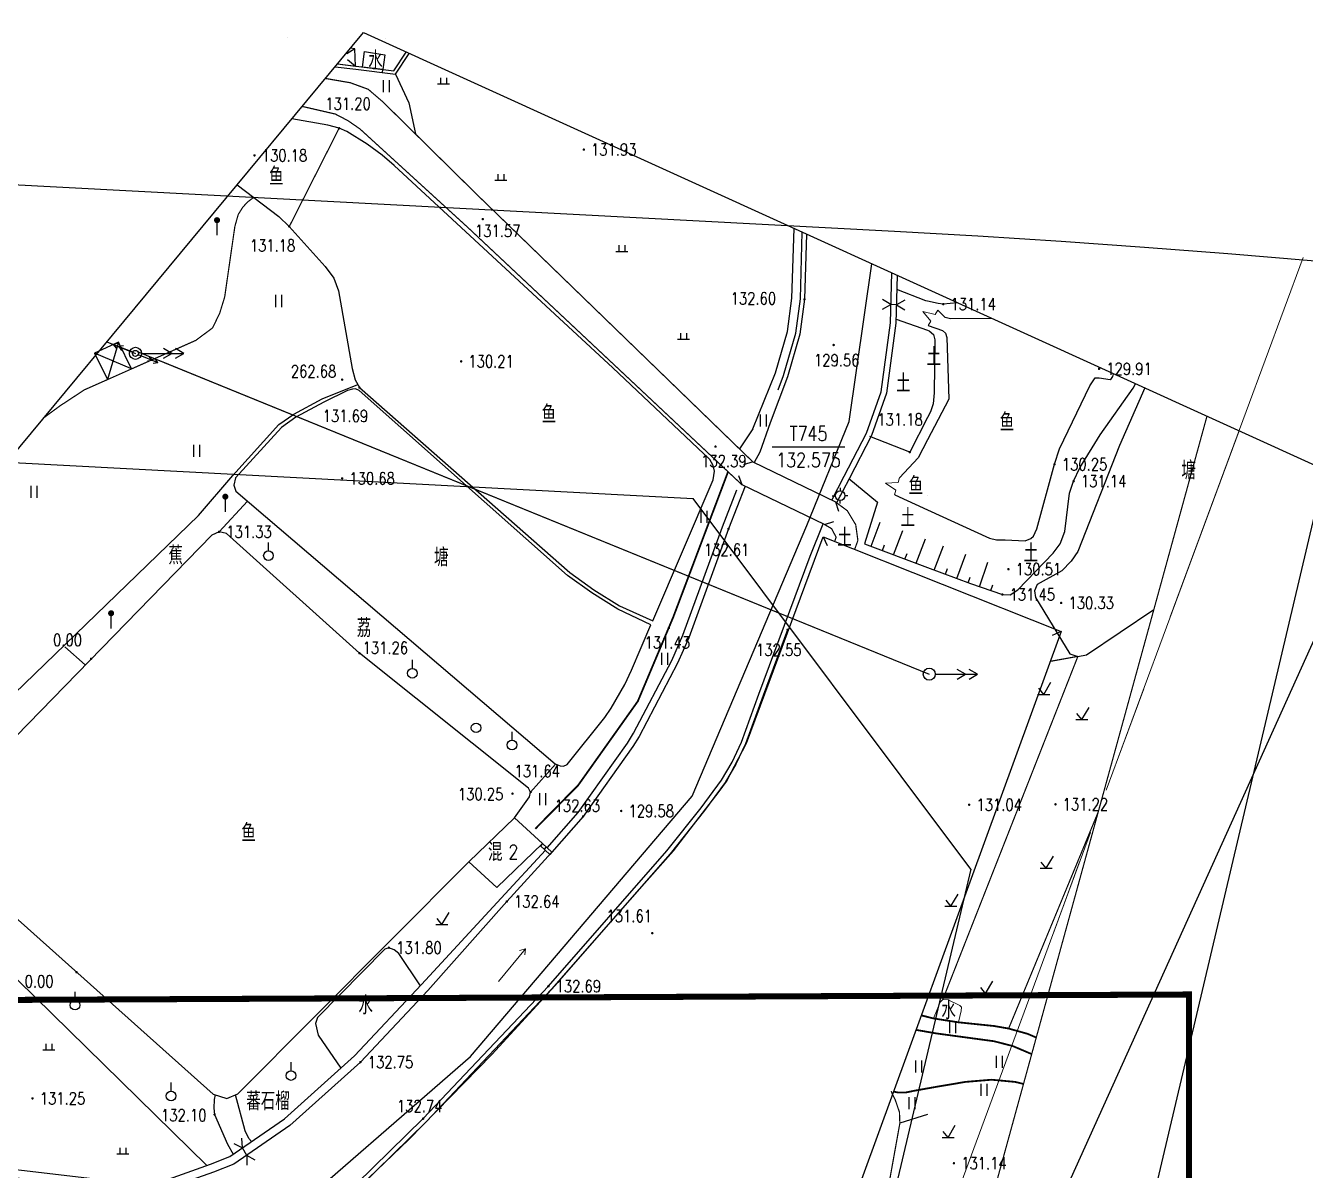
# Model space of a CAD drawing. Extents: x 529262 to 576451, y 2694391 to 2717535.
# Drawn here: x 567540.2 to 567646.3, y 2709810.1 to 2709905 of the extents above; entities that cross this region are included whole.
import ezdxf
from ezdxf.enums import TextEntityAlignment as Align
from ezdxf.xclip import XClip

# ---------------------------------------------------------------- set-up
doc = ezdxf.new("R2010")
doc.units = 0
doc.header["$XCLIPFRAME"] = 0
for name, pattern in [('CENTER', [50.8, 31.75, -6.35, 6.35, -6.35]), ('X2', [10, 8, -2]), ('X3', [5, 4, -1]), ('X5', [3, 2, -1])]:
    doc.linetypes.add(name, pattern=pattern)
for name, color, linetype in [('DLDW', 8, 'Continuous'), ('DLSS', 4, 'Continuous'), ('DMTZ', 8, 'Continuous'), ('GCD', 8, 'Continuous'), ('GXYZ', 8, 'Continuous'), ('JMD', 8, 'Continuous'), ('KZD', 8, 'Continuous'), ('PP-COM', 7, 'Continuous'), ('RD-中线', 40, 'Continuous'), ('RD-红线', 7, 'Continuous'), ('ZBTZ', 8, 'Continuous'), ('ZJ', 7, 'Continuous')]:
    doc.layers.add(name, color=color, linetype=linetype)
doc.layers.add('SXSS', color=5, linetype='Continuous', lineweight=0)
doc.layers.add('规划路中', color=40, linetype='CENTER', lineweight=20)
doc.styles.add('HZ', font='rs.shx', dxfattribs={"width": 0.8, "bigfont": 'hztxt.shx'})
doc.styles.add('romant', font='romant.shx', dxfattribs={"width": 0.8})
doc.linetypes.add('10421', pattern='A,2,[150,AAA.SHX,S=0.5,R=0,X=0,Y=0.5],1e-11', length=2)
doc.linetypes.add('10422', pattern='A,0.75,[150,AAA.SHX,S=0.5,R=0,X=0,Y=0.5],1.5,[177,AAA.SHX,S=1,R=0,X=0,Y=0.4],0.75', length=3)
doc.linetypes.add('1161', pattern='A,0,[149,AAA.SHX,S=0.15,R=0,X=0,Y=0],-1.6', length=1.6)
doc.linetypes.add('732', pattern='A,9,-0.5,[162,AAA.SHX,S=1,R=0,X=0,Y=0],-0.5', length=10)
doc.linetypes.add('8462', pattern='A,2,[157,AAA.SHX,S=1,R=0,X=0,Y=0.5],1e-09', length=2)

# ---------------------------------------------------------------- blocks, each defined once
blk = doc.blocks.new('A$C19FD0107')
at = {"layer": 'RD-中线', "color": 8, "linetype": 'Continuous', "flags": 128}
for points in [[(-3183.26, 15991.57), (-3211.18, 15883.29, -0.025442), (-3226.37, 15834.75), (-3324.59, 15569.07, 0.030568), (-3342.23, 15510.6), (-3465.22, 14989.72, 0.057212), (-3473.25, 14921.76), (-3473.95, 14706.86)], [(-3764.95, 15517.41), (-3385.74, 15497.32, -0.013851), (-3330.53, 15492.86), (-2990.5, 15455.88, -0.048162), (-2934.05, 15444.17), (-2723.74, 15379.52, -0.000234), (-2399.65, 15276.1), (-2115.31, 15190.07, 0.03539), (-2032.58, 15171.3), (-1765.49, 15130.31)], [(-4490.73, 14139.44, 0), (-4490.29, 14139.42)], [(-3818.25, 14086.17, 0), (-3817.74, 14086.17)]]:
    blk.add_lwpolyline(points, format="xyb", dxfattribs=at)
at = {"layer": 'RD-红线', "color": 8, "linetype": 'Continuous', "flags": 128}
for points in [[(-3482.32, 15479.4), (-3402.43, 15475.17)], [(-3379.42, 15444.46), (-3410.85, 15311.37)]]:
    blk.add_lwpolyline(points, dxfattribs=at)
at = {"layer": 'RD-红线', "color": 8}
blk.add_lwpolyline([(-3379.42, 15444.46), (-3402.43, 15475.17, 0.467654)], format="xyb", dxfattribs=at)
blk = doc.blocks.new('GC200')
at = {"linetype": 'Continuous', "const_width": 0.2, "flags": 128}
blk.add_lwpolyline([(-0.1, 0, 1), (0.1, 0, 1)], format="xyb", close=True, dxfattribs=at)
blk = doc.blocks.new('gc192')
at = {"linetype": 'Continuous'}
for p, q in [((-1.5, 0), (-0.65, 0)), ((-0.65, 0), (0, 2)), ((0, 2), (0.66, 0)), ((0.66, 0), (1.51, 0))]:
    blk.add_line(p, q, dxfattribs=at)
blk = doc.blocks.new('gc119')
at = {"color": 8}
for p, q in [((-1, 0), (1, 0)), ((-0.5, 1), (-0.5, 0)), ((0.5, 1), (0.5, 0))]:
    blk.add_line(p, q, dxfattribs=at)
blk = doc.blocks.new('gc086')
at = {"color": 8}
for p, q in [((0, 0), (7, 0)), ((7, 0), (6.18, 0.57)), ((7, 0), (6.18, -0.57))]:
    blk.add_line(p, q, dxfattribs=at)
blk = doc.blocks.new('gc125')
at = {"color": 8}
blk.add_line((0, 0.8), (0, 2.2), dxfattribs=at)
blk.add_circle((0, 0), 0.8, dxfattribs=at)
blk = doc.blocks.new('gc165')
at = {"color": 8}
blk.add_line((0, 0), (0, 2), dxfattribs=at)
at = {"color": 8, "const_width": 0.5}
blk.add_lwpolyline([(-0.25, 2.5, 1), (0.25, 2.5, 1)], format="xyb", close=True, dxfattribs=at)
blk = doc.blocks.new('gc037')
for p, q in [((0, 0), (-1.39, 0.8)), ((-1.39, -0.8), (0, 0))]:
    blk.add_line(p, q)
blk = doc.blocks.new('gc013a')
at = {"linetype": 'Continuous'}
blk.add_line((0.5, 0), (4, 0), dxfattribs=at)
at = {"linetype": 'Continuous', "flags": 128}
for points in [[(2.31, -0.4), (3, 0), (2.31, 0.4)], [(3.31, -0.4), (4, 0), (3.31, 0.4)]]:
    blk.add_lwpolyline(points, dxfattribs=at)
blk = doc.blocks.new('gc170')
at = {"color": 8, "linetype": 'Continuous'}
blk.add_circle((0, 0), 0.5, dxfattribs=at)
blk = doc.blocks.new('gc121')
at = {"color": 8}
for p, q in [((-0.5, -1), (-0.5, 1)), ((0.5, -1), (0.5, 1))]:
    blk.add_line(p, q, dxfattribs=at)
blk = doc.blocks.new('gc123')
at = {"color": 8}
for p, q in [((-1, 0), (1, 0)), ((0, 0), (-0.8, 1)), ((0, 0), (1.2, 2))]:
    blk.add_line(p, q, dxfattribs=at)
blk = doc.blocks.new('gc122')
at = {"color": 8}
blk.add_circle((0, 0), 0.8, dxfattribs=at)
blk = doc.blocks.new('gc116')
at = {"color": 8}
for p, q in [((-1.3, 0), (-0.8, 0)), ((0, 1.3), (0, 0.8)), ((1.3, 0), (0.8, 0)), ((0, -1.3), (0, -0.8))]:
    blk.add_line(p, q, dxfattribs=at)
blk.add_circle((0, 0), 0.8, dxfattribs=at)
blk.add_point((0, 0), dxfattribs=at)

msp = doc.modelspace()

# ---------------------------------------------------------------- linework, layer by layer
at = {"color": 8, "linetype": 'Continuous', "flags": 128}
msp.add_lwpolyline([(567209.956, 2709328.306), (567242.359, 2709376.873), (567237.386, 2709487.838), (567226.241, 2709566.338), (567250.471, 2709637.466), (567310.691, 2709648.291), (567365.176, 2709659.753), (567568.23, 2709904.38), (567652.452, 2709866.094), (567570.025, 2709683.533), (567490.632, 2709613.794), (567456.674, 2709542.126), (567415.71, 2709492.593), (567416.103, 2709370.575), (567398.267, 2709255.857), (567341.513, 2709220.051), (567319.6, 2709121.447), (567354.869, 2709007.157), (567377.977, 2708907.793), (567342.698, 2708646.362), (567189.906, 2708654.057), (567219.676, 2708986.987), (567146.446, 2709250.882)], dxfattribs=at)
at = {"const_width": 0.5}
msp.add_lwpolyline([(567065.198, 2709822.031), (567065.442, 2709121.492), (567390.954, 2709121.576), (567390.9, 2709194.847), (567636.834, 2709194.752), (567636.661, 2709824.663), (567065.198, 2709822.031)], dxfattribs=at)
at = {"layer": 'DLDW', "linetype": '10421', "elevation": 132.104, "flags": 128}
msp.add_lwpolyline([(567568.159, 2709901.528), (567568.32, 2709902.818), (567570.009, 2709902.554), (567569.855, 2709901.316)], close=True, dxfattribs=at)
at = {"layer": 'DLSS', "linetype": 'Continuous'}
for p, q in [((567600.502, 2709868.819), (567599.746, 2709868.557)), ((567600.502, 2709868.819), (567607.363, 2709865.487)), ((567599.629, 2709866.89), (567599.364, 2709867.645)), ((567606.464, 2709863.61), (567599.629, 2709866.89)), ((567607.363, 2709865.487), (567607.625, 2709864.731)), ((567606.464, 2709863.61), (567607.219, 2709863.875))]:
    msp.add_line(p, q, dxfattribs=at)
at = {"layer": 'DLSS', "linetype": 'Continuous', "const_width": 0.1, "elevation": 132.548, "flags": 128}
msp.add_lwpolyline([(567600.502, 2709868.819), (567577.738, 2709890.866), (567569.841, 2709898.646), (567568.635, 2709899.682), (567567.152, 2709900.227), (567565.079, 2709900.584)], dxfattribs=at)
at = {"layer": 'DLSS', "linetype": 'X2', "const_width": 0.1, "elevation": 132.548, "flags": 128}
msp.add_lwpolyline([(567599.629, 2709866.89), (567576.882, 2709888.24), (567567.935, 2709896.408), (567566.944, 2709897.089), (567565.905, 2709897.633), (567563.325, 2709898.228), (567563.147, 2709898.256)], dxfattribs=at)
at = {"layer": 'DLSS', "linetype": 'X5', "flags": 128}
for points in [[(567612.418, 2709881.835), (567611.957, 2709881.847)], [(567558.555, 2709811.331), (567558.195, 2709811.944)]]:
    msp.add_lwpolyline(points, dxfattribs=at)
at = {"layer": 'DLSS', "linetype": 'Continuous', "const_width": 0.1, "flags": 128}
for points in [[(567638.161, 2709872.591), (567593.085, 2709708.568), (567590.881, 2709707.215)], [(567606.464, 2709863.61), (567607.039, 2709863.275), (567607.416, 2709862.568), (567607.308, 2709862.218)]]:
    msp.add_lwpolyline(points, dxfattribs=at)
at = {"layer": 'DLSS', "linetype": 'X3', "const_width": 0.15, "flags": 128}
for points, elevation in [([(567598.461, 2709867.987), (567593.913, 2709855.929), (567590.981, 2709848.968), (567586.039, 2709842.01), (567582.48, 2709838.395)], 132.548), ([(567614.031, 2709821.732), (567614.998, 2709821.563)], 131.723), ([(567614.998, 2709821.563), (567615.714, 2709821.438), (567620.517, 2709820.787), (567622.065, 2709820.389), (567623.632, 2709819.723)], 131.723)]:
    msp.add_lwpolyline(points, dxfattribs=dict(at, elevation=elevation))
at = {"layer": 'DLSS', "linetype": 'X2', "const_width": 0.1, "flags": 128}
msp.add_lwpolyline([(567608.957, 2709861.562), (567609.223, 2709862.291), (567609.043, 2709863.599), (567608.35, 2709864.753), (567607.363, 2709865.487)], dxfattribs=at)
at = {"layer": 'DMTZ', "linetype": 'Continuous'}
for p, q in [((567610.317, 2709861.81, 132.514), (567611.073, 2709863.821, 132.514)), ((567612.189, 2709861.107, 132.514), (567612.945, 2709863.118, 132.514)), ((567611.253, 2709861.458, 132.514), (567611.429, 2709861.926, 132.514)), ((567614.062, 2709860.403, 132.514), (567614.817, 2709862.414, 132.514)), ((567613.126, 2709860.755, 132.514), (567613.301, 2709861.223, 132.514)), ((567616.489, 2709859.491, 132.514), (567616.665, 2709859.959, 132.514)), ((567618.361, 2709858.787, 132.514), (567618.537, 2709859.255, 132.514)), ((567620.252, 2709858.137, 132.514), (567620.413, 2709858.61, 132.514))]:
    msp.add_line(p, q, dxfattribs=at)
at = {"layer": 'DMTZ'}
for p, q in [((567615.553, 2709859.842, 132.514), (567616.309, 2709861.854, 132.514)), ((567617.425, 2709859.139, 132.514), (567618.181, 2709861.15, 132.514)), ((567619.306, 2709858.459, 132.514), (567619.997, 2709860.493, 132.514))]:
    msp.add_line(p, q, dxfattribs=at)
at = {"layer": 'DMTZ', "linetype": '10421', "flags": 128}
for points, elevation in [([(567566.219, 2709896.457), (567565.284, 2709896.702), (567562.29, 2709897.224)], 132.392), ([(567597.323, 2709868.032), (567597.221, 2709868.516), (567596.958, 2709868.999), (567588.897, 2709876.602), (567570.794, 2709893.378), (567569.786, 2709894.212), (567568.556, 2709895.138), (567566.861, 2709896.184), (567566.219, 2709896.457)], 132.392), ([(567557.77, 2709891.779), (567561.207, 2709889.143), (567562.086, 2709888.308)], 132.392), ([(567562.086, 2709888.308), (567565.075, 2709885.01), (567565.775, 2709884.02), (567566.155, 2709882.995), (567567.291, 2709876.552), (567567.559, 2709875.603), (567567.899, 2709874.973)], 132.392), ([(567614.998, 2709882.134), (567614.86, 2709882.166), (567612.452, 2709883.095)], 131.449), ([(567617.481, 2709881.991), (567617.44, 2709881.982), (567616.299, 2709881.876), (567615.891, 2709881.928), (567614.998, 2709882.134)], 131.449), ([(567567.564, 2709874.858), (567567.335, 2709874.845), (567566.925, 2709874.718), (567564.944, 2709873.743), (567562.627, 2709872.504), (567561.433, 2709871.668), (567557.635, 2709867.472), (567557.478, 2709866.865), (567557.669, 2709866.366), (567584.121, 2709843.768), (567584.531, 2709843.606), (567584.822, 2709843.58)], 131.691), ([(567592.071, 2709855.308), (567589.321, 2709856.603), (567587.154, 2709857.948), (567585.14, 2709859.387), (567567.877, 2709874.713), (567567.564, 2709874.858)], 131.691), ([(567567.899, 2709874.973), (567585.339, 2709859.638), (567587.331, 2709858.214), (567589.472, 2709856.886), (567592.211, 2709855.635)], 131.691), ([(567621.199, 2709857.815), (567621.836, 2709857.776), (567622.49, 2709858.196), (567625.405, 2709861.24), (567625.992, 2709862.013), (567626.379, 2709863.049), (567626.771, 2709866.22), (567627.11, 2709867.207), (567627.615, 2709868.315), (567629.298, 2709871.044), (567632.044, 2709874.914), (567632.231, 2709875.286)], 131.449), ([(567633.014, 2709874.931), (567630.922, 2709870.154), (567627.465, 2709861.373), (567626.9, 2709860.586), (567626.13, 2709859.781), (567624.073, 2709858.647), (567623.852, 2709858.114), (567623.947, 2709857.565), (567626.804, 2709852.891), (567627.461, 2709852.687), (567628.179, 2709852.815), (567633.761, 2709856.581)], 131.144), ([(567608.479, 2709867.43), (567610.844, 2709865.459)], 132.572), ([(567558.96, 2709812.471), (567558.745, 2709812.722), (567558.434, 2709813.351), (567557.632, 2709816.352)], 132.793)]:
    msp.add_lwpolyline(points, dxfattribs=dict(at, elevation=elevation))
at = {"layer": 'DMTZ', "linetype": '10422', "flags": 128}
for points in [[(567600.525, 2709871.539), (567602.399, 2709876.186), (567603.397, 2709879.609), (567603.761, 2709882.365), (567603.932, 2709888.151)], [(567604.956, 2709887.685), (567604.796, 2709882.282), (567604.415, 2709879.395), (567603.385, 2709875.859), (567601.96, 2709872.041), (567601.094, 2709869.606), (567600.629, 2709868.762)], [(567602.609, 2709874.764), (567603.058, 2709875.968), (567604.077, 2709879.466), (567604.453, 2709882.309), (567604.616, 2709887.84)], [(567607.052, 2709865.638), (567608.086, 2709867.612), (567609.939, 2709871.178), (567611.157, 2709874.612), (567611.917, 2709880.342), (567612.028, 2709884.47)], [(567612.483, 2709884.263), (567612.377, 2709880.306), (567611.608, 2709874.504), (567610.363, 2709870.994), (567608.495, 2709867.399), (567607.461, 2709865.424)], [(567583.476, 2709836.812), (567586.034, 2709839.743), (567590.119, 2709845.505), (567590.627, 2709846.319), (567593.807, 2709852.357), (567594.718, 2709854.43), (567597.997, 2709863.434), (567599.198, 2709866.495)], [(567599.874, 2709866.78), (567598.488, 2709863.249), (567595.206, 2709854.234), (567594.28, 2709852.129), (567591.082, 2709846.057), (567590.556, 2709845.214), (567586.447, 2709839.417), (567583.863, 2709836.457)], [(567516.045, 2709752.568), (567519.175, 2709755.646), (567525.277, 2709762.131), (567528.621, 2709766.023), (567534.916, 2709773.981), (567544.097, 2709786.104), (567544.697, 2709786.87), (567557.278, 2709800.416), (567558.512, 2709801.592), (567561.81, 2709804.086), (567565.264, 2709806.821), (567566.291, 2709807.615), (567573.178, 2709814.372), (567583.562, 2709825.342), (567593.388, 2709836.563), (567596.218, 2709840.128), (567597.906, 2709842.427), (567598.789, 2709843.915), (567599.576, 2709845.568), (567601.015, 2709849.563), (567605.271, 2709860.981), (567606.35, 2709863.664)], [(567580.758, 2709839.317), (567582.006, 2709841.049), (567582.095, 2709841.442), (567581.914, 2709841.773), (567567.899, 2709852.956), (567556.889, 2709862.856), (567556.264, 2709863.007), (567555.655, 2709862.74), (567532.305, 2709838.781), (567532.101, 2709837.94), (567532.543, 2709837.139), (567555.778, 2709816.399), (567556.912, 2709816.056), (567557.83, 2709816.434), (567576.961, 2709835.656)], [(567603.397, 2709854.892), (567601.363, 2709849.436), (567599.918, 2709845.425), (567599.116, 2709843.741), (567598.215, 2709842.222), (567596.512, 2709839.903), (567593.673, 2709836.325), (567583.836, 2709825.093), (567573.442, 2709814.112), (567566.534, 2709807.335), (567565.492, 2709806.529), (567562.037, 2709803.793), (567558.752, 2709801.309), (567557.542, 2709800.156), (567544.382, 2709785.866), (567535.209, 2709773.754), (567528.907, 2709765.787), (567525.552, 2709761.883), (567519.44, 2709755.387), (567516.574, 2709752.568)], [(567583.863, 2709836.457), (567580.117, 2709832.364), (567573.575, 2709825.005), (567567.994, 2709819.06), (567562.133, 2709813.796), (567557.485, 2709810.594), (567555.812, 2709809.935), (567552.224, 2709808.668), (567548.584, 2709808.368), (567530.608, 2709810.476), (567504.826, 2709813.926), (567494.369, 2709815.397)], [(567494.791, 2709815.906), (567504.636, 2709814.567), (567530.696, 2709811.179), (567548.596, 2709809.08), (567552.075, 2709809.367), (567555.564, 2709810.599), (567557.15, 2709811.224), (567561.694, 2709814.353), (567567.498, 2709819.567), (567573.051, 2709825.483), (567579.653, 2709832.657), (567583.313, 2709836.622)]]:
    msp.add_lwpolyline(points, dxfattribs=at)
for points, elevation in [([(567620.34, 2709880.692), (567616.912, 2709880.649), (567616.47, 2709880.769), (567615.845, 2709881.391)], 131.232), ([(567615.057, 2709880.107), (567616.248, 2709879.694), (567616.477, 2709879.471), (567616.601, 2709879.118), (567616.752, 2709874.003), (567614.998, 2709870.646)], 130.947), ([(567614.998, 2709864.838), (567620.139, 2709862.494), (567620.71, 2709862.357), (567621.427, 2709862.332), (567623.093, 2709862.257), (567623.549, 2709862.468), (567623.793, 2709862.657), (567624.067, 2709863.255), (567625.528, 2709868.604), (567625.945, 2709869.881), (567628.447, 2709875.105), (567628.897, 2709875.758), (567629.226, 2709875.762), (567630.138, 2709875.632), (567630.246, 2709875.706), (567630.357, 2709875.894), (567630.417, 2709876.111)], 131.232), ([(567614.998, 2709870.646), (567614.209, 2709869.139), (567612.661, 2709867.493)], 130.947), ([(567592.211, 2709855.635), (567597.221, 2709867.327), (567597.323, 2709868.032)], 132.392), ([(567612.272, 2709866.08), (567614.998, 2709864.838)], 131.232), ([(567610.844, 2709865.459), (567609.761, 2709862.019)], 132.514), ([(567584.822, 2709843.58), (567585.118, 2709843.729), (567588.248, 2709847.627), (567588.782, 2709848.402), (567589.902, 2709850.368), (567590.464, 2709851.545), (567592.071, 2709855.308)], 131.691), ([(567572.964, 2709825.39), (567571.156, 2709828.049), (567570.782, 2709828.36), (567570.348, 2709828.541), (567570.01, 2709828.414), (567564.432, 2709822.75), (567564.251, 2709822.261), (567564.478, 2709821.281), (567566.369, 2709818.554)], 131.759)]:
    msp.add_lwpolyline(points, dxfattribs=dict(at, elevation=elevation))
at = {"layer": 'DMTZ', "linetype": '10421', "flags": 128}
for points in [[(567612.386, 2709880.63), (567614.998, 2709879.712)], [(567614.998, 2709879.712), (567615.143, 2709879.661), (567615.48, 2709879.361), (567615.595, 2709878.914), (567615.556, 2709874.531), (567615.461, 2709873.611), (567615.248, 2709872.962), (567614.998, 2709872.475)], [(567555.255, 2709810.49), (567529.576, 2709835.624), (567528.216, 2709836.864), (567527.888, 2709837.462), (567527.75, 2709837.977), (567527.888, 2709838.408), (567528.216, 2709838.909), (567554.556, 2709864.372), (567557.403, 2709867.682), (567561.226, 2709871.903), (567562.464, 2709872.77), (567564.811, 2709874.025), (567567.772, 2709875.207)], [(567614.998, 2709872.475), (567613.522, 2709869.607), (567610.224, 2709870.916)], [(567555.954, 2709816.346), (567555.865, 2709815.966), (567555.82, 2709815.254), (567555.89, 2709814.716), (567556.975, 2709812.255), (567557.437, 2709811.422)]]:
    msp.add_lwpolyline(points, dxfattribs=at)
at = {"layer": 'DMTZ', "linetype": 'Continuous', "elevation": 132.514, "flags": 128}
for points in [[(567609.761, 2709862.019), (567614.998, 2709860.051)], [(567614.998, 2709860.051), (567618.559, 2709858.712), (567621.199, 2709857.815)]]:
    msp.add_lwpolyline(points, dxfattribs=at)
at = {"layer": 'GXYZ', "linetype": 'Continuous'}
for p, q in [((567546.96, 2709878.755), (567549.337, 2709877.8)), ((567546.96, 2709878.755), (567547.481, 2709878.546)), ((567549.482, 2709877.964, -149.001), (567615.143, 2709851.208, -149.001)), ((567551.334, 2709877.209, -149.001), (567615.143, 2709851.208, -149.001))]:
    msp.add_line(p, q, dxfattribs=at)
at = {"layer": 'GXYZ', "linetype": '732', "flags": 128}
msp.add_lwpolyline([(567489.819, 2709809.916), (567547.945, 2709801.733), (567560.378, 2709805), (567577.115, 2709819.522), (567595.476, 2709841.108), (567604.998, 2709863.542), (567608.505, 2709872.155), (567610.38, 2709885.219)], dxfattribs=at)
at = {"layer": 'JMD', "linetype": 'Continuous'}
for p, q in [((567561.929, 2709903.99), (567561.929, 2709903.99)), ((567570.049, 2709903.881), (567570.049, 2709903.881)), ((567567.524, 2709903.046), (567566.859, 2709902.637)), ((567566.904, 2709902.148), (567567.584, 2709901.599)), ((567567.524, 2709903.046), (567567.524, 2709903.046)), ((567567.594, 2709901.346), (567567.594, 2709901.346)), ((567569.811, 2709901.07), (567569.842, 2709901.318)), ((567547.929, 2709878.726), (567547.024, 2709875.629)), ((567548.997, 2709876.505), (567545.951, 2709877.817)), ((567606.352, 2709862.599), (567606.676, 2709861.868)), ((567626.064, 2709854.752), (567625.334, 2709854.425)), ((567583.076, 2709837.178), (567582.907, 2709836.993)), ((567583.391, 2709836.889), (567583.222, 2709836.705)), ((567583.863, 2709836.457), (567583.694, 2709836.273))]:
    msp.add_line(p, q, dxfattribs=at)
at = {"layer": 'JMD', "linetype": 'Continuous', "flags": 128}
for points in [[(567566.077, 2709901.787), (567567.584, 2709901.599), (567567.524, 2709903.046), (567567.172, 2709903.106)], [(567565.888, 2709901.559), (567567.594, 2709901.346), (567570.888, 2709900.936), (567572.017, 2709902.659)], [(567566.077, 2709901.787), (567567.625, 2709901.594), (567570.764, 2709901.203), (567571.786, 2709902.763)], [(567583.694, 2709836.273), (567582.907, 2709836.993)], [(567583.694, 2709836.273), (567582.907, 2709836.993)], [(567583.863, 2709836.457), (567583.076, 2709837.178)]]:
    msp.add_lwpolyline(points, dxfattribs=at)
for points in [[(567548.997, 2709876.505), (567547.929, 2709878.726), (567545.951, 2709877.817), (567547.024, 2709875.629)], [(567574.145, 2709712.278), (567503.102, 2709738.937), (567523.083, 2709758.969), (567535.074, 2709773.488), (567544.679, 2709786.451), (567556.264, 2709798.588), (567559.064, 2709801.574), (567566.024, 2709806.926), (567572.004, 2709812.645), (567578.864, 2709819.688), (567584.13, 2709825.396), (567591.084, 2709833.366), (567593.93, 2709836.568), (567597.724, 2709841.492), (567598.337, 2709842.302), (567599.98, 2709845.496), (567606.352, 2709862.599), (567626.064, 2709854.752)]]:
    msp.add_lwpolyline(points, close=True, dxfattribs=at)
at = {"layer": 'JMD', "linetype": 'Continuous', "elevation": 132.643, "flags": 128}
msp.add_lwpolyline([(567579.279, 2709833.517), (567583.076, 2709837.178), (567580.758, 2709839.317), (567576.961, 2709835.656)], close=True, dxfattribs=at)
at = {"layer": 'KZD', "linetype": 'Continuous'}
for p, q in [((567602.129, 2709870.055), (567608.129, 2709870.055)), ((567614.998, 2709866), (567615.002, 2709866))]:
    msp.add_line(p, q, dxfattribs=at)
at = {"layer": 'SXSS', "color": 8, "linetype": '8462', "const_width": 0.1, "elevation": 132.392, "flags": 128}
msp.add_lwpolyline([(567562.086, 2709888.308), (567566.219, 2709896.457)], dxfattribs=at)
at = {"layer": 'SXSS', "color": 8, "linetype": 'Continuous', "elevation": 131.091, "flags": 128}
msp.add_lwpolyline([(567615.481, 2709822.68), (567616.049, 2709824.021), (567616.266, 2709824.257), (567616.702, 2709824.231), (567617.675, 2709823.758), (567617.805, 2709823.599), (567617.79, 2709823.3), (567617.551, 2709822.357)], dxfattribs=at)
at = {"layer": 'SXSS', "color": 8, "linetype": 'Continuous', "const_width": 0.15, "elevation": 131.091, "flags": 128}
for points in [[(567614.469, 2709822.935), (567614.998, 2709822.802)], [(567614.998, 2709822.802), (567615.481, 2709822.68), (567617.551, 2709822.357), (567620.521, 2709822.049), (567621.719, 2709821.84), (567623.295, 2709821.402), (567624.009, 2709821.094)]]:
    msp.add_lwpolyline(points, dxfattribs=at)
at = {"layer": 'SXSS', "color": 8, "linetype": 'Continuous', "const_width": 0.15, "flags": 128}
for points in [[(567622.952, 2709817.25), (567622.257, 2709817.418), (567620.308, 2709817.598), (567618.142, 2709817.418), (567615.58, 2709816.985), (567614.998, 2709816.881)], [(567614.998, 2709816.881), (567613.867, 2709816.679), (567613.191, 2709816.54), (567612.555, 2709816.54), (567612.167, 2709816.616)]]:
    msp.add_lwpolyline(points, dxfattribs=at)
at = {"layer": 'ZBTZ', "linetype": '1161', "flags": 128}
for points, elevation in [([(567570.888, 2709900.936), (567572.009, 2709898.574), (567572.546, 2709895.981)], 131.528), ([(567614.998, 2709814.707), (567612.701, 2709813.987)], 131.3)]:
    msp.add_lwpolyline(points, dxfattribs=dict(at, elevation=elevation))
at = {"layer": 'ZBTZ', "linetype": 'Continuous', "const_width": 0.1, "flags": 128}
for points in [[(567559.138, 2709890.73), (567558.638, 2709890.354), (567558.225, 2709889.903), (567557.853, 2709889.305), (567557.574, 2709888.31), (567556.732, 2709882.476), (567556.321, 2709881.135), (567555.731, 2709879.912), (567554.337, 2709878.874), (567548.997, 2709876.505)], [(567547.024, 2709875.629), (567545.101, 2709874.776), (567543.076, 2709873.446), (567541.733, 2709872.459)]]:
    msp.add_lwpolyline(points, dxfattribs=at)
at = {"layer": 'ZBTZ', "linetype": '1161', "flags": 128}
for points in [[(567600.525, 2709871.539), (567599.396, 2709869.89)], [(567556.264, 2709863.007), (567558.628, 2709865.546)], [(567545.178, 2709851.99), (567543.479, 2709853.465)], [(567582.095, 2709841.442), (567584.159, 2709843.753)]]:
    msp.add_lwpolyline(points, dxfattribs=at)
at = {"layer": 'ZBTZ', "linetype": 'Continuous', "const_width": 0.1, "flags": 128}
for points, elevation in [([(567627.461, 2709852.687), (567616.266, 2709824.257)], 131.232), ([(567627.461, 2709852.687), (567625.159, 2709852.271)], 131.232), ([(567629.148, 2709839.793), (567621.719, 2709821.84)], 131.149), ([(567611.968, 2709816.656), (567612.319, 2709815.93), (567612.67, 2709814.903), (567612.701, 2709813.987), (567606.669, 2709780.41)], 131.298)]:
    msp.add_lwpolyline(points, dxfattribs=dict(at, elevation=elevation))
at = {"layer": '规划路中'}
for p in [(567646.126, 2709885.741, -6.694), (567640.818, 2709871.383, -6.694)]:
    msp.add_line(p, (567607.729, 2709781.884, -6.694), dxfattribs=at)
at = {"layer": '规划路中', "color": 0}
for p in [(567646.126, 2709885.74, -6.694), (567640.818, 2709871.383, -6.694)]:
    msp.add_line(p, (567607.729, 2709781.883, -6.694), dxfattribs=at)

# ---------------------------------------------------------------- block references
at = {"layer": 'DLSS', "linetype": 'Continuous'}
for p, xscale, yscale, zscale, rotation in [((567611.957, 2709881.847), 0.5000000000064813, 0.5000000000064813, 0.5000000000064813, 358.462049243381), ((567612.418, 2709881.835), 0.5000000000064813, 0.5000000000064813, 0.5000000000064813, 178.4620492433811), ((567558.195, 2709811.944), 0.4999999999407623, 0.4999999999407623, 0.4999999999407623, 302.534298850426), ((567558.555, 2709811.331), 0.4999999998291368, 0.4999999998291368, 0.4999999998291368, 120.482717956359)]:
    msp.add_blockref('gc037', p, dxfattribs=dict(at, xscale=xscale, yscale=yscale, zscale=zscale, rotation=rotation))
at = {"layer": 'GCD', "linetype": 'Continuous'}
ref = msp.add_blockref('GC200', (567566.219, 2709896.457, 131.199), dxfattribs=dict(at, xscale=0.5, yscale=0.5, zscale=0.5))
ref.add_attrib('height', '131.20', dxfattribs={"linetype": 'Continuous', "height": 1, "style": 'HZ', "width": 0.8}).set_placement((567565.074, 2709898.487, 131.199), align=Align.MIDDLE_LEFT)
ref = msp.add_blockref('GC200', (567559.207, 2709894.206, 130.179), dxfattribs=dict(at, xscale=0.5, yscale=0.5, zscale=0.5))
ref.add_attrib('height', '130.18', dxfattribs={"linetype": 'Continuous', "height": 1, "style": 'HZ', "width": 0.8}).set_placement((567559.807, 2709894.206, 130.179), align=Align.MIDDLE_LEFT)
ref = msp.add_blockref('GC200', (567586.501, 2709894.687, 131.931), dxfattribs=dict(at, xscale=0.5, yscale=0.5, zscale=0.5))
ref.add_attrib('height', '131.93', dxfattribs={"linetype": 'Continuous', "height": 1, "style": 'HZ', "width": 0.8}).set_placement((567587.101, 2709894.687, 131.931), align=Align.MIDDLE_LEFT)
ref = msp.add_blockref('GC200', (567562.086, 2709888.308, 131.175), dxfattribs=dict(at, xscale=0.5, yscale=0.5, zscale=0.5))
ref.add_attrib('height', '131.18', dxfattribs={"linetype": 'Continuous', "height": 1, "style": 'HZ', "width": 0.8}).set_placement((567558.813, 2709886.74, 131.175), align=Align.MIDDLE_LEFT)
ref = msp.add_blockref('GC200', (567578.129, 2709888.924, 131.57), dxfattribs=dict(at, xscale=0.5, yscale=0.5, zscale=0.5))
ref.add_attrib('height', '131.57', dxfattribs={"linetype": 'Continuous', "height": 1, "style": 'HZ', "width": 0.8}).set_placement((567577.484, 2709887.946, 131.57), align=Align.MIDDLE_LEFT)
ref = msp.add_blockref('GC200', (567604.796, 2709882.282, 132.597), dxfattribs=dict(at, xscale=0.5, yscale=0.5, zscale=0.5))
ref.add_attrib('height', '132.60', dxfattribs={"linetype": 'Continuous', "height": 1, "style": 'HZ', "width": 0.8}).set_placement((567598.675, 2709882.351, 132.597), align=Align.MIDDLE_LEFT)
ref = msp.add_blockref('GC200', (567616.299, 2709881.876, 131.137), dxfattribs=dict(at, xscale=0.5, yscale=0.5, zscale=0.5))
ref.add_attrib('height', '131.14', dxfattribs={"linetype": 'Continuous', "height": 1, "style": 'HZ', "width": 0.8}).set_placement((567616.899, 2709881.876, 131.137), align=Align.MIDDLE_LEFT)
ref = msp.add_blockref('GC200', (567576.331, 2709877.136, 130.214), dxfattribs=dict(at, xscale=0.5, yscale=0.5, zscale=0.5))
ref.add_attrib('height', '130.21', dxfattribs={"linetype": 'Continuous', "height": 1, "style": 'HZ', "width": 0.8}).set_placement((567576.931, 2709877.136, 130.214), align=Align.MIDDLE_LEFT)
ref = msp.add_blockref('GC200', (567607.215, 2709878.493, 129.557), dxfattribs=dict(at, xscale=0.5, yscale=0.5, zscale=0.5))
ref.add_attrib('height', '129.56', dxfattribs={"linetype": 'Continuous', "height": 1, "style": 'HZ', "width": 0.8}).set_placement((567605.585, 2709877.225, 129.557), align=Align.MIDDLE_LEFT)
ref = msp.add_blockref('GC200', (567566.465, 2709875.621, 262.677), dxfattribs=dict(at, xscale=0.5, yscale=0.5, zscale=0.5))
ref.add_attrib('height', '262.68', dxfattribs={"linetype": 'Continuous', "height": 1, "style": 'HZ', "width": 0.8}).set_placement((567562.213, 2709876.31, 262.677), align=Align.MIDDLE_LEFT)
ref = msp.add_blockref('GC200', (567629.217, 2709876.518, 129.911), dxfattribs=dict(at, xscale=0.5, yscale=0.5, zscale=0.5))
ref.add_attrib('height', '129.91', dxfattribs={"linetype": 'Continuous', "height": 1, "style": 'HZ', "width": 0.8}).set_placement((567629.817, 2709876.518, 129.911), align=Align.MIDDLE_LEFT)
ref = msp.add_blockref('GC200', (567567.899, 2709874.973, 131.691), dxfattribs=dict(at, xscale=0.5, yscale=0.5, zscale=0.5))
ref.add_attrib('height', '131.69', dxfattribs={"linetype": 'Continuous', "height": 1, "style": 'HZ', "width": 0.8}).set_placement((567564.857, 2709872.611, 131.691), align=Align.MIDDLE_LEFT)
ref = msp.add_blockref('GC200', (567613.522, 2709869.607, 131.184), dxfattribs=dict(at, xscale=0.5, yscale=0.5, zscale=0.5))
ref.add_attrib('height', '131.18', dxfattribs={"linetype": 'Continuous', "height": 1, "style": 'HZ', "width": 0.8}).set_placement((567610.833, 2709872.31, 131.184), align=Align.MIDDLE_LEFT)
ref = msp.add_blockref('GC200', (567597.423, 2709870.07, 132.392), dxfattribs=dict(at, xscale=0.5, yscale=0.5, zscale=0.5))
ref.add_attrib('height', '132.39', dxfattribs={"linetype": 'Continuous', "height": 1, "style": 'HZ', "width": 0.8}).set_placement((567596.229, 2709868.873, 132.392), align=Align.MIDDLE_LEFT)
ref = msp.add_blockref('GC200', (567625.528, 2709868.604, 130.249), dxfattribs=dict(at, xscale=0.5, yscale=0.5, zscale=0.5))
ref.add_attrib('height', '130.25', dxfattribs={"linetype": 'Continuous', "height": 1, "style": 'HZ', "width": 0.8}).set_placement((567626.128, 2709868.604, 130.249), align=Align.MIDDLE_LEFT)
ref = msp.add_blockref('GC200', (567566.471, 2709867.437, 130.679), dxfattribs=dict(at, xscale=0.5, yscale=0.5, zscale=0.5))
ref.add_attrib('height', '130.68', dxfattribs={"linetype": 'Continuous', "height": 1, "style": 'HZ', "width": 0.8}).set_placement((567567.071, 2709867.437, 130.679), align=Align.MIDDLE_LEFT)
ref = msp.add_blockref('GC200', (567627.11, 2709867.207, 131.143), dxfattribs=dict(at, xscale=0.5, yscale=0.5, zscale=0.5))
ref.add_attrib('height', '131.14', dxfattribs={"linetype": 'Continuous', "height": 1, "style": 'HZ', "width": 0.8}).set_placement((567627.71, 2709867.207, 131.143), align=Align.MIDDLE_LEFT)
ref = msp.add_blockref('GC200', (567556.264, 2709863.007, 131.335), dxfattribs=dict(at, xscale=0.5, yscale=0.5, zscale=0.5))
ref.add_attrib('height', '131.33', dxfattribs={"linetype": 'Continuous', "height": 1, "style": 'HZ', "width": 0.8}).set_placement((567556.864, 2709863.007, 131.335), align=Align.MIDDLE_LEFT)
ref = msp.add_blockref('GC200', (567598.488, 2709863.249, 132.612), dxfattribs=dict(at, xscale=0.5, yscale=0.5, zscale=0.5))
ref.add_attrib('height', '132.61', dxfattribs={"linetype": 'Continuous', "height": 1, "style": 'HZ', "width": 0.8}).set_placement((567596.454, 2709861.523, 132.612), align=Align.MIDDLE_LEFT)
ref = msp.add_blockref('GC200', (567621.706, 2709859.912, 130.509), dxfattribs=dict(at, xscale=0.5, yscale=0.5, zscale=0.5))
ref.add_attrib('height', '130.51', dxfattribs={"linetype": 'Continuous', "height": 1, "style": 'HZ', "width": 0.8}).set_placement((567622.306, 2709859.912, 130.509), align=Align.MIDDLE_LEFT)
ref = msp.add_blockref('GC200', (567621.199, 2709857.815, 131.449), dxfattribs=dict(at, xscale=0.5, yscale=0.5, zscale=0.5))
ref.add_attrib('height', '131.45', dxfattribs={"linetype": 'Continuous', "height": 1, "style": 'HZ', "width": 0.8}).set_placement((567621.799, 2709857.815, 131.449), align=Align.MIDDLE_LEFT)
ref = msp.add_blockref('GC200', (567626.079, 2709857.116, 130.331), dxfattribs=dict(at, xscale=0.5, yscale=0.5, zscale=0.5))
ref.add_attrib('height', '130.33', dxfattribs={"linetype": 'Continuous', "height": 1, "style": 'HZ', "width": 0.8}).set_placement((567626.679, 2709857.116, 130.331), align=Align.MIDDLE_LEFT)
ref = msp.add_blockref('GC200', (567545.658, 2709852.482), dxfattribs=dict(at, xscale=0.5, yscale=0.5, zscale=0.5))
ref.add_attrib('height', '0.00', dxfattribs={"linetype": 'Continuous', "height": 1, "style": 'HZ', "width": 0.8}).set_placement((567542.503, 2709854.048), align=Align.MIDDLE_LEFT)
ref = msp.add_blockref('GC200', (567593.56, 2709855.045, 131.427), dxfattribs=dict(at, xscale=0.5, yscale=0.5, zscale=0.5))
ref.add_attrib('height', '131.43', dxfattribs={"linetype": 'Continuous', "height": 1, "style": 'HZ', "width": 0.8}).set_placement((567591.533, 2709853.842, 131.427), align=Align.MIDDLE_LEFT)
ref = msp.add_blockref('GC200', (567603.397, 2709854.892, 132.554), dxfattribs=dict(at, xscale=0.5, yscale=0.5, zscale=0.5))
ref.add_attrib('height', '132.55', dxfattribs={"linetype": 'Continuous', "height": 1, "style": 'HZ', "width": 0.8}).set_placement((567600.783, 2709853.222, 132.554), align=Align.MIDDLE_LEFT)
ref = msp.add_blockref('GC200', (567567.899, 2709852.956, 131.263), dxfattribs=dict(at, xscale=0.5, yscale=0.5, zscale=0.5))
ref.add_attrib('height', '131.26', dxfattribs={"linetype": 'Continuous', "height": 1, "style": 'HZ', "width": 0.8}).set_placement((567568.164, 2709853.393, 131.263), align=Align.MIDDLE_LEFT)
ref = msp.add_blockref('GC200', (567582.095, 2709841.442, 131.644), dxfattribs=dict(at, xscale=0.5, yscale=0.5, zscale=0.5))
ref.add_attrib('height', '131.64', dxfattribs={"linetype": 'Continuous', "height": 1, "style": 'HZ', "width": 0.8}).set_placement((567580.753, 2709843.175, 131.644), align=Align.MIDDLE_LEFT)
ref = msp.add_blockref('GC200', (567580.587, 2709841.308, 130.245), dxfattribs=dict(at, xscale=0.5, yscale=0.5, zscale=0.5))
ref.add_attrib('height', '130.25', dxfattribs={"linetype": 'Continuous', "height": 1, "style": 'HZ', "width": 0.8}).set_placement((567576.06, 2709841.27, 130.245), align=Align.MIDDLE_LEFT)
ref = msp.add_blockref('GC200', (567586.447, 2709839.417, 132.625), dxfattribs=dict(at, xscale=0.5, yscale=0.5, zscale=0.5))
ref.add_attrib('height', '132.63', dxfattribs={"linetype": 'Continuous', "height": 1, "style": 'HZ', "width": 0.8}).set_placement((567584.081, 2709840.303, 132.625), align=Align.MIDDLE_LEFT)
ref = msp.add_blockref('GC200', (567618.453, 2709840.391, 131.035), dxfattribs=dict(at, xscale=0.5, yscale=0.5, zscale=0.5))
ref.add_attrib('height', '131.04', dxfattribs={"linetype": 'Continuous', "height": 1, "style": 'HZ', "width": 0.8}).set_placement((567619.053, 2709840.391, 131.035), align=Align.MIDDLE_LEFT)
ref = msp.add_blockref('GC200', (567625.6, 2709840.423, 131.218), dxfattribs=dict(at, xscale=0.5, yscale=0.5, zscale=0.5))
ref.add_attrib('height', '131.22', dxfattribs={"linetype": 'Continuous', "height": 1, "style": 'HZ', "width": 0.8}).set_placement((567626.2, 2709840.423, 131.218), align=Align.MIDDLE_LEFT)
ref = msp.add_blockref('GC200', (567589.607, 2709839.872, 129.576), dxfattribs=dict(at, xscale=0.5, yscale=0.5, zscale=0.5))
ref.add_attrib('height', '129.58', dxfattribs={"linetype": 'Continuous', "height": 1, "style": 'HZ', "width": 0.8}).set_placement((567590.207, 2709839.872, 129.576), align=Align.MIDDLE_LEFT)
ref = msp.add_blockref('GC200', (567580.117, 2709832.364, 132.641), dxfattribs=dict(at, xscale=0.5, yscale=0.5, zscale=0.5))
ref.add_attrib('height', '132.64', dxfattribs={"linetype": 'Continuous', "height": 1, "style": 'HZ', "width": 0.8}).set_placement((567580.717, 2709832.364, 132.641), align=Align.MIDDLE_LEFT)
ref = msp.add_blockref('GC200', (567592.18, 2709829.741, 131.61), dxfattribs=dict(at, xscale=0.5, yscale=0.5, zscale=0.5))
ref.add_attrib('height', '131.61', dxfattribs={"linetype": 'Continuous', "height": 1, "style": 'HZ', "width": 0.8}).set_placement((567588.384, 2709831.17, 131.61), align=Align.MIDDLE_LEFT)
ref = msp.add_blockref('GC200', (567570.348, 2709828.541, 131.795), dxfattribs=dict(at, xscale=0.5, yscale=0.5, zscale=0.5))
ref.add_attrib('height', '131.80', dxfattribs={"linetype": 'Continuous', "height": 1, "style": 'HZ', "width": 0.8}).set_placement((567570.948, 2709828.541, 131.795), align=Align.MIDDLE_LEFT)
ref = msp.add_blockref('GC200', (567544.456, 2709826.505), dxfattribs=dict(at, xscale=0.5, yscale=0.5, zscale=0.5))
ref.add_attrib('height', '0.00', dxfattribs={"linetype": 'Continuous', "height": 1, "style": 'HZ', "width": 0.8}).set_placement((567540.149, 2709825.748), align=Align.MIDDLE_LEFT)
ref = msp.add_blockref('GC200', (567583.562, 2709825.342, 132.689), dxfattribs=dict(at, xscale=0.5, yscale=0.5, zscale=0.5))
ref.add_attrib('height', '132.69', dxfattribs={"linetype": 'Continuous', "height": 1, "style": 'HZ', "width": 0.8}).set_placement((567584.162, 2709825.342, 132.689), align=Align.MIDDLE_LEFT)
ref = msp.add_blockref('GC200', (567567.994, 2709819.06, 132.753), dxfattribs=dict(at, xscale=0.5, yscale=0.5, zscale=0.5))
ref.add_attrib('height', '132.75', dxfattribs={"linetype": 'Continuous', "height": 1, "style": 'HZ', "width": 0.8}).set_placement((567568.594, 2709819.06, 132.753), align=Align.MIDDLE_LEFT)
ref = msp.add_blockref('GC200', (567540.805, 2709816.052, 131.25), dxfattribs=dict(at, xscale=0.5, yscale=0.5, zscale=0.5))
ref.add_attrib('height', '131.25', dxfattribs={"linetype": 'Continuous', "height": 1, "style": 'HZ', "width": 0.8}).set_placement((567541.405, 2709816.052, 131.25), align=Align.MIDDLE_LEFT)
ref = msp.add_blockref('GC200', (567555.89, 2709814.716, 132.095), dxfattribs=dict(at, xscale=0.5, yscale=0.5, zscale=0.5))
ref.add_attrib('height', '132.10', dxfattribs={"linetype": 'Continuous', "height": 1, "style": 'HZ', "width": 0.8}).set_placement((567551.455, 2709814.656, 132.095), align=Align.MIDDLE_LEFT)
ref = msp.add_blockref('GC200', (567573.178, 2709814.372, 132.739), dxfattribs=dict(at, xscale=0.5, yscale=0.5, zscale=0.5))
ref.add_attrib('height', '132.74', dxfattribs={"linetype": 'Continuous', "height": 1, "style": 'HZ', "width": 0.8}).set_placement((567571.01, 2709815.417, 132.739), align=Align.MIDDLE_LEFT)
ref = msp.add_blockref('GC200', (567617.187, 2709810.674, 131.141), dxfattribs=dict(at, xscale=0.5, yscale=0.5, zscale=0.5))
ref.add_attrib('height', '131.14', dxfattribs={"linetype": 'Continuous', "height": 1, "style": 'HZ', "width": 0.8}).set_placement((567617.787, 2709810.674, 131.141), align=Align.MIDDLE_LEFT)
at = {"layer": 'GXYZ', "linetype": 'Continuous'}
for xscale, yscale, zscale, rotation in [(0.4999999998969168, 0.4999999998969168, 0.4999999998969168, 158.0979583373299), (0.4999999998971715, 0.4999999998971715, 0.4999999998971715, 337.829858329512)]:
    msp.add_blockref('gc013a', (567549.337, 2709877.8), dxfattribs=dict(at, xscale=xscale, yscale=yscale, zscale=zscale, rotation=rotation))
for name, p in [('gc170', (567549.337, 2709877.8)), ('gc013a', (567549.337, 2709877.8)), ('gc013a', (567549.337, 2709877.8)), ('gc170', (567615.143, 2709851.208, -149.001)), ('gc013a', (567615.143, 2709851.208, -149.001))]:
    msp.add_blockref(name, p, dxfattribs=at)
at = {"layer": 'GXYZ', "linetype": 'Continuous', "xscale": 0.5, "yscale": 0.5, "zscale": 0.5}
msp.add_blockref('gc170', (567549.337, 2709877.8), dxfattribs=at)
at = {"layer": 'KZD', "linetype": 'Continuous', "xscale": 0.5, "yscale": 0.5, "zscale": 0.5}
msp.add_blockref('gc116', (567607.752, 2709866, 132.575), dxfattribs=at)
at = {"layer": 'PP-COM'}
ref = msp.add_blockref('A$C19FD0107', (570997.993, 2694390.603), dxfattribs=at)
XClip(ref).set_block_clipping_path([(-9366.4383134884, 14428.6043910822), (-3328.4480743363, 17452.7484863754)])
at = {"layer": 'SXSS', "color": 8, "linetype": 'Continuous'}
for name, p, xscale, yscale, zscale, rotation in [('gc192', (567615.449, 2709880.746, 130.916), 0.5000000002162521, 0.5000000002162521, 0.5000000002162521, 58.47908670572555), ('gc192', (567612.466, 2709866.787, 130.947), 0.5000000001394934, 0.5000000001394934, 0.5000000001394934, 74.73499021649874), ('gc086', (567579.431, 2709825.751), 0.4999999999724152, 0.4999999999724152, 0.4999999999724152, 50.42769921958553)]:
    msp.add_blockref(name, p, dxfattribs=dict(at, xscale=xscale, yscale=yscale, zscale=zscale, rotation=rotation))
at = {"layer": 'ZBTZ', "linetype": 'Continuous', "xscale": 0.5, "yscale": 0.5}
for name, p in [('gc121', (567570.154, 2709899.947)), ('gc119', (567574.862, 2709900.131)), ('gc119', (567579.63, 2709892.142)), ('gc165', (567556.096, 2709887.59)), ('gc119', (567589.656, 2709886.254)), ('gc119', (567594.774, 2709878.965)), ('gc121', (567601.406, 2709872.225)), ('gc165', (567556.789, 2709864.671)), ('gc121', (567596.484, 2709864.253)), ('gc125', (567560.36, 2709861.034)), ('gc165', (567547.316, 2709855.009)), ('gc125', (567572.29, 2709851.289)), ('gc121', (567593.217, 2709852.481)), ('gc123', (567624.626, 2709849.537)), ('gc123', (567627.785, 2709847.457)), ('gc125', (567580.555, 2709845.345)), ('gc121', (567583.098, 2709840.853)), ('gc123', (567624.826, 2709835.12)), ('gc123', (567616.928, 2709831.975)), ('gc123', (567574.743, 2709830.467)), ('gc123', (567619.805, 2709824.754)), ('gc121', (567617.094, 2709821.944)), ('gc119', (567542.165, 2709820.064)), ('gc121', (567620.97, 2709819.09)), ('gc121', (567614.266, 2709818.701)), ('gc121', (567619.694, 2709816.767)), ('gc121', (567613.723, 2709815.666)), ('gc123', (567616.701, 2709812.82)), ('gc119', (567548.29, 2709811.46))]:
    msp.add_blockref(name, p, dxfattribs=at)
at = {"layer": 'ZBTZ', "linetype": 'Continuous', "xscale": 0.5, "yscale": 0.5, "zscale": 0.5}
for name, p in [('gc121', (567561.212, 2709882.14)), ('gc121', (567554.418, 2709869.724)), ('gc121', (567540.948, 2709866.332)), ('gc122', (567577.572, 2709846.763)), ('gc125', (567544.324, 2709823.781)), ('gc125', (567562.23, 2709817.945)), ('gc125', (567552.288, 2709816.255))]:
    msp.add_blockref(name, p, dxfattribs=at)

# ---------------------------------------------------------------- texts
at = {"layer": 'DLDW', "linetype": '10421', "style": 'HZ', "width": 0.8}
msp.add_text('水', height=1.5, dxfattribs=at).set_placement((567569.229, 2709902.16), align=Align.MIDDLE)
at = {"layer": 'JMD', "linetype": 'Continuous', "style": 'HZ', "width": 0.8}
msp.add_text('混', height=1.5, dxfattribs=at).set_placement((567579.757, 2709836.477), align=Align.MIDDLE_RIGHT)
msp.add_text('2', height=1.2, dxfattribs=at).set_placement((567580.257, 2709836.477), align=Align.MIDDLE_LEFT)
at = {"layer": 'KZD', "linetype": 'Continuous', "style": 'romant', "width": 0.8}
for s, p in [('T745', (567605.129, 2709871.155)), ('132.575', (567605.129, 2709868.955))]:
    msp.add_text(s, height=1.2, dxfattribs=at).set_placement(p, align=Align.MIDDLE)
at = {"layer": 'SXSS', "color": 8, "linetype": '10421', "style": 'HZ', "width": 0.8}
for s, p in [('鱼', (567561.004, 2709892.549)), ('鱼', (567583.605, 2709872.832)), ('鱼', (567621.575, 2709872.174)), ('塘', (567636.64, 2709868.184)), ('鱼', (567614.027, 2709866.9)), ('塘', (567574.686, 2709860.984)), ('鱼', (567558.71, 2709838.139)), ('水', (567568.416, 2709823.84)), ('水', (567616.745, 2709823.437))]:
    msp.add_text(s, height=1.5, dxfattribs=at).set_placement(p, align=Align.MIDDLE)
at = {"layer": 'ZJ', "color": 8, "linetype": 'Continuous', "style": 'HZ', "width": 0.8}
for s, p in [('土', (567615.526, 2709877.592)), ('土', (567612.99, 2709875.391)), ('土', (567613.361, 2709864.242)), ('土', (567608.123, 2709862.6)), ('蕉', (567552.663, 2709861.134)), ('土', (567623.571, 2709861.32)), ('荔', (567568.287, 2709855.111)), ('蕃石榴', (567560.327, 2709815.902))]:
    msp.add_text(s, height=1.5, dxfattribs=at).set_placement(p, align=Align.MIDDLE)

doc.saveas('drawing.dxf')
